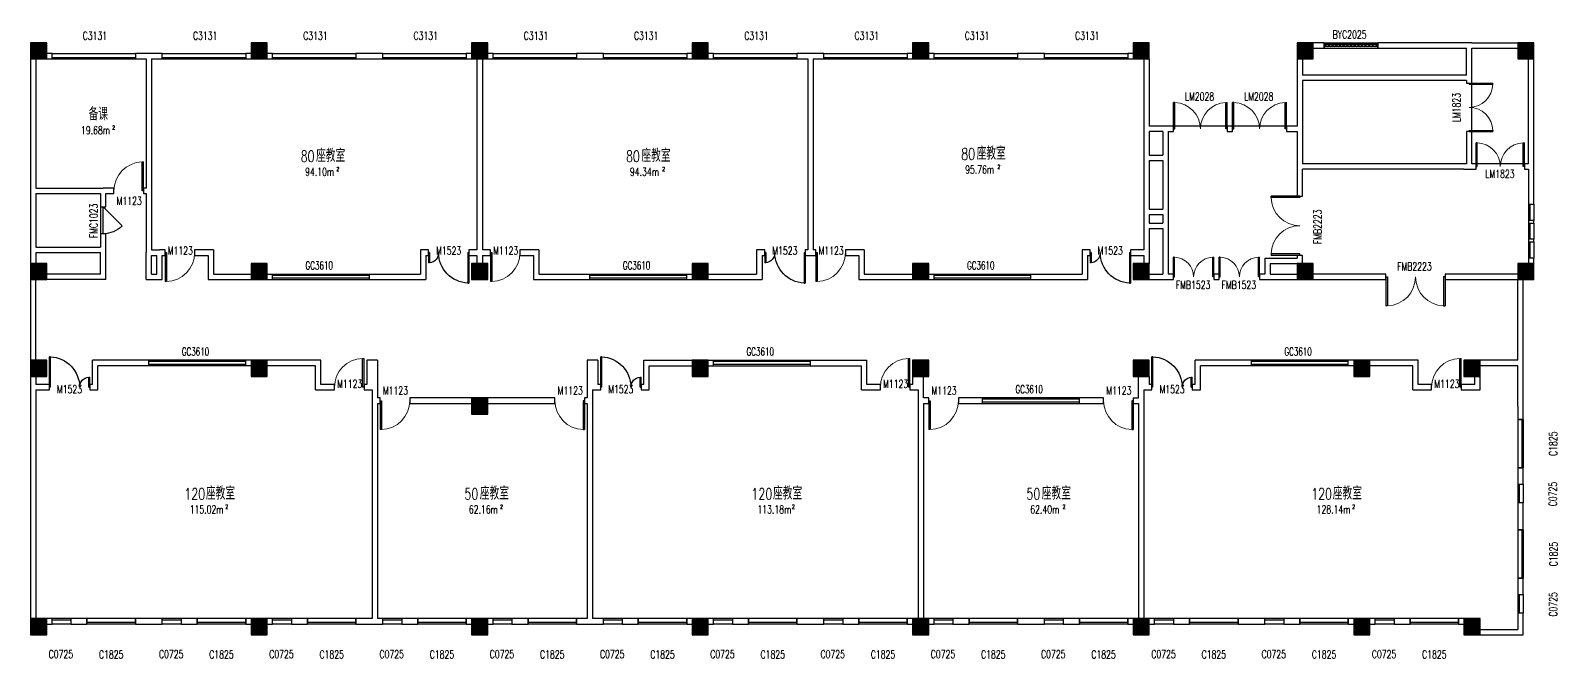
# Model space of a CAD drawing. Header units: millimetres. Extents: x 0 to 192117, y 0 to 134316.
# Drawn here: x 112916 to 169694, y 83703 to 107035 of the extents above; entities that cross this region are included whole.
import ezdxf

# ---------------------------------------------------------------- set-up
doc = ezdxf.new("R2010")
doc.units = ezdxf.units.MM
doc.linetypes.add('DASH', pattern=[0.35, 0.25, -0.1])
for name, color, linetype in [('COLUMN', 242, 'Continuous'), ('DOOR', 242, 'Continuous'), ('DOOR_FIRE_TEXT', 7, 'Continuous'), ('PUB_HATCH', 8, 'Continuous'), ('SPACE', 7, 'Continuous'), ('WALL', 152, 'Continuous'), ('WINDOW', 122, 'Continuous'), ('WINDOW_TEXT', 7, 'Continuous')]:
    doc.layers.add(name, color=color, linetype=linetype)
doc.styles.add('_TCH_SPACE', font='SIMPLEX', dxfattribs={"height": 5, "bigfont": 'GBCBIG'})
doc.styles.add('_TCH_WINDOW', font='SIMPLEX', dxfattribs={"height": 3.5, "bigfont": 'GBCBIG'})
doc.styles.add('仿宋单线', font='tjromans.shx', dxfattribs={"width": 0.65, "bigfont": 'tjhztxt.shx'})

# ---------------------------------------------------------------- blocks, each defined once
blk = doc.blocks.new('WD-HIGH')
at = {"layer": 'WINDOW'}
for p, q in [((1050564, 1525426), (1050564, 1525626)), ((1054164, 1525426), (1054164, 1525626))]:
    blk.add_line(p, q, dxfattribs=at)
at = {"layer": 'WINDOW', "linetype": 'DASH', "extrusion": (0, 0, -1)}
for p, q in [((1054164, 1525576), (1050564, 1525576)), ((1054164, 1525476), (1050564, 1525476))]:
    blk.add_line(p, q, dxfattribs=at)
at = {"layer": 'WINDOW_TEXT', "style": '仿宋单线', "width": 0.65}
blk.add_text('GC3610', height=300, dxfattribs=at).set_placement((1051788, 1525799))
blk = doc.blocks.new('$WINLIB2D$00000004')
at = {"color": 0}
for points in [[(-0.5, 0.5), (-0.5, -0.5)], [(-0.5, 0.5), (0.5, 0.5)], [(0.5, -0.5), (0.5, 0.5)], [(-0.5, 0.241), (0.5, 0.241)], [(-0.5, -0.5), (0.5, -0.5)]]:
    blk.add_lwpolyline(points, dxfattribs=at)
blk = doc.blocks.new('$DorLib2D$00000002')
for p, q in [((-0.5, 0), (-0.5, 0.4875)), ((-0.475, 0.4875), (-0.5, 0.4875)), ((-0.475, 0), (-0.475, 0.4875)), ((0.475, 0), (0.475, 0.4875)), ((0.475, 0.4875), (0.5, 0.4875)), ((0.5, 0), (0.5, 0.4875)), ((-0.5, 0), (-0.475, 0)), ((0.5, 0), (0.475, 0))]:
    blk.add_line(p, q)
at = {"lineweight": 13}
for centre, start, end in [((-0.4875, 0), 0, 88.53072), ((0.4875, 0), 91.46928, 180)]:
    blk.add_arc(centre, 0.4875, start, end, dxfattribs=at)
blk = doc.blocks.new('_FZH')
blk.add_lwpolyline([(-0.5, -0.5), (0.5, -0.5), (0.5, 0.5), (-0.5, 0.5)], close=True)
at = {"layer": 'PUB_HATCH'}
blk.add_solid([(-0.5, -0.5), (0.5, -0.5), (-0.5, 0.5), (0.5, 0.5)], dxfattribs=at)
blk = doc.blocks.new('$DorLib2D$00000001')
for p, q in [((0.45, 0.975), (0.5, 0.975)), ((0.45, 0), (0.45, 0.975)), ((0.5, 0), (0.5, 0.975)), ((0.5, 0), (0.45, 0))]:
    blk.add_line(p, q)
at = {"lineweight": 13}
blk.add_arc((0.475, 0), 0.975, 91.4693, 180, dxfattribs=at)
blk = doc.blocks.new('$DorLib2D$00000225')
at = {"color": 0}
for p, q in [((0.475, -0.001), (0.475, 0.752)), ((0.475, 0.752), (0.5, 0.752)), ((0.5, -0.001), (0.5, 0.752)), ((-0.5, 0), (-0.5, 0.252)), ((-0.475, 0.252), (-0.5, 0.252)), ((-0.475, 0), (-0.475, 0.252)), ((-0.475, 0), (-0.5, 0)), ((0.475, -0.001), (0.5, -0.001))]:
    blk.add_line(p, q, dxfattribs=at)
for centre, radius, start, end in [((0.505, -0.002), 0.755, 92.2493, 179.7238), ((-0.501, 0.003), 0.251, 359.7899, 84.0974)]:
    blk.add_arc(centre, radius, start, end, dxfattribs=at)
blk = doc.blocks.new('$WINLIB2D$00000039')
at = {"color": 0}
for points in [[(-0.5, 0.5), (-0.5, -0.5)], [(0.5, 0.5), (-0.5, 0.5)], [(0.5, -0.5), (0.5, 0.5)], [(-0.5, 0.167), (0.5, 0.167)], [(-0.452, -0.167), (-0.5, 0.084)], [(-0.384, -0.167), (-0.448, 0.167)], [(-0.316, -0.167), (-0.38, 0.167)], [(-0.248, -0.167), (-0.312, 0.167)], [(-0.18, -0.167), (-0.244, 0.167)], [(-0.112, -0.167), (-0.176, 0.167)], [(-0.044, -0.167), (-0.108, 0.167)], [(0.024, -0.167), (-0.04, 0.167)], [(0.092, -0.167), (0.028, 0.167)], [(0.16, -0.167), (0.096, 0.167)], [(0.228, -0.167), (0.164, 0.167)], [(0.296, -0.167), (0.232, 0.167)], [(0.364, -0.167), (0.3, 0.167)], [(0.432, -0.167), (0.368, 0.167)], [(0.5, -0.167), (0.436, 0.167)], [(-0.5, -0.167), (0.5, -0.167)], [(0.5, -0.5), (-0.5, -0.5)]]:
    blk.add_lwpolyline(points, dxfattribs=at)
blk = doc.blocks.new('$DorLib2D$00000114')
at = {"color": 0}
blk.add_line((0.5, 0), (-0.207, 0.707), dxfattribs=at)
blk.add_arc((0.5, 0), 1, 135, 180, dxfattribs=at)

msp = doc.modelspace()

# ---------------------------------------------------------------- linework, layer by layer
at = {"layer": 'DOOR'}
msp.add_line((115616, 99482), (115616, 100482), dxfattribs=at)
at = {"layer": 'WALL'}
for p, q in [((113716, 106182), (113516, 106182)), ((113716, 105982), (113716, 106182)), ((117316, 106182), (116816, 106182)), ((116816, 106182), (116816, 105982)), ((117816, 106182), (117316, 106182)), ((117816, 105982), (117816, 106182)), ((121116, 106182), (120916, 106182)), ((120916, 106182), (120916, 105982)), ((121916, 106182), (121716, 106182)), ((121916, 105982), (121916, 106182)), ((126016, 106182), (125016, 106182)), ((125016, 106182), (125016, 105982)), ((126016, 105982), (126016, 106182)), ((129316, 106182), (129116, 106182)), ((129116, 106182), (129116, 105982)), ((130116, 106182), (129916, 106182)), ((130116, 105982), (130116, 106182)), ((134216, 106182), (133216, 106182)), ((133216, 106182), (133216, 105982)), ((134216, 105982), (134216, 106182)), ((137516, 106182), (137316, 106182)), ((137316, 106182), (137316, 105982)), ((138316, 106182), (138116, 106182)), ((138316, 105982), (138316, 106182)), ((141916, 106182), (141416, 106182)), ((141416, 106182), (141416, 105982)), ((142416, 106182), (141916, 106182)), ((142416, 105982), (142416, 106182)), ((145716, 106182), (145516, 106182)), ((145516, 106182), (145516, 105982)), ((146516, 106182), (146316, 106182)), ((146516, 105982), (146516, 106182)), ((150616, 106182), (149616, 106182)), ((149616, 106182), (149616, 105982)), ((150616, 105982), (150616, 106182)), ((153916, 106182), (153716, 106182)), ((153716, 106182), (153716, 105982)), ((161016, 106582), (160616, 106582)), ((160616, 106382), (161016, 106382)), ((161016, 106382), (161016, 106582)), ((166516, 106582), (163016, 106582)), ((163016, 106582), (163016, 106382)), ((163016, 106382), (166316, 106382)), ((166316, 105382), (166316, 106382)), ((166516, 106582), (168216, 106582)), ((166516, 105302), (166516, 106382)), ((166516, 106382), (168216, 106382)), ((112916, 105982), (112916, 101082)), ((113116, 105982), (113116, 101182)), ((113516, 105982), (113716, 105982)), ((116816, 105982), (117216, 105982)), ((117216, 105982), (117216, 101182)), ((117416, 105982), (117816, 105982)), ((117416, 105982), (117416, 101082)), ((120916, 105982), (121116, 105982)), ((121716, 105982), (121916, 105982)), ((125016, 105982), (126016, 105982)), ((129116, 105982), (129316, 105982)), ((129516, 105982), (129516, 98882)), ((129716, 105982), (129716, 98882)), ((129916, 105982), (130116, 105982)), ((133216, 105982), (134216, 105982)), ((137316, 105982), (137516, 105982)), ((138116, 105982), (138316, 105982)), ((141416, 105982), (141816, 105982)), ((141816, 105982), (141816, 98882)), ((142016, 105982), (142016, 98882)), ((142016, 105982), (142416, 105982)), ((145516, 105982), (145716, 105982)), ((146316, 105982), (146516, 105982)), ((149616, 105982), (150616, 105982)), ((153716, 105982), (153916, 105982)), ((154316, 105982), (154316, 103382)), ((154516, 105982), (154516, 103482)), ((160016, 105982), (160016, 105302)), ((160216, 105982), (160216, 105382)), ((168616, 102082), (168616, 105982)), ((168816, 101982), (168816, 105982)), ((160016, 105302), (160016, 103482)), ((166316, 105382), (160216, 105382)), ((166316, 105182), (160216, 105182)), ((160216, 105182), (160216, 103382)), ((166316, 105182), (166316, 105082)), ((166316, 105082), (166516, 105082)), ((166516, 105082), (166516, 105302)), ((154316, 103382), (154316, 102302)), ((154916, 103482), (154516, 103482)), ((155416, 103482), (154916, 103482)), ((155416, 103282), (155416, 103482)), ((157616, 103482), (157416, 103482)), ((157416, 103482), (157416, 103282)), ((157616, 103282), (157616, 103482)), ((160016, 103482), (159616, 103482)), ((159616, 103482), (159616, 103282)), ((160216, 103382), (160216, 102082)), ((154516, 103282), (154516, 102402)), ((155016, 103282), (154516, 103282)), ((155016, 103282), (155016, 102402)), ((155216, 103282), (155416, 103282)), ((155216, 103282), (155216, 102302)), ((157416, 103282), (157616, 103282)), ((159616, 103282), (160016, 103282)), ((160016, 103282), (160016, 101982)), ((166516, 103282), (166316, 103282)), ((166316, 103282), (166316, 102082)), ((166516, 102082), (166516, 103282)), ((154316, 102302), (154316, 100302)), ((154516, 102402), (155016, 102402)), ((154516, 102202), (155016, 102202)), ((154516, 102202), (154516, 100402)), ((155016, 102202), (155016, 100402)), ((155216, 102302), (155216, 100902)), ((160016, 101982), (160016, 100882)), ((166316, 102082), (160216, 102082)), ((160216, 100882), (160216, 101882)), ((166216, 101882), (160216, 101882)), ((166216, 101882), (166666, 101882)), ((166666, 102082), (166516, 102082)), ((166666, 101882), (166666, 102082)), ((168616, 102082), (168466, 102082)), ((168466, 102082), (168466, 101882)), ((168466, 101882), (168616, 101882)), ((168616, 101882), (168616, 100582)), ((168816, 100582), (168816, 101982)), ((112916, 101082), (112916, 98882)), ((113116, 101182), (115616, 101182)), ((116016, 101182), (115616, 101182)), ((116016, 100982), (116016, 101182)), ((117216, 101182), (117116, 101182)), ((117116, 101182), (117116, 100982)), ((117416, 101082), (117416, 98882)), ((113116, 100982), (115516, 100982)), ((113116, 100982), (113116, 98982)), ((115516, 100982), (115516, 100482)), ((115716, 100982), (116016, 100982)), ((115716, 100482), (115716, 100982)), ((117116, 100982), (117216, 100982)), ((117216, 100982), (117216, 98782)), ((155216, 100902), (155216, 100302)), ((160016, 100882), (160216, 100882)), ((168616, 100582), (168816, 100582)), ((115516, 100482), (115716, 100482)), ((154316, 100302), (154316, 99782)), ((154516, 100402), (155016, 100402)), ((154516, 100202), (154876, 100202)), ((154516, 100202), (154516, 99882)), ((154876, 100202), (155016, 100202)), ((155016, 100202), (155016, 99882)), ((155216, 100302), (155216, 99782)), ((168816, 99982), (168616, 99982)), ((168616, 99982), (168616, 99882)), ((168816, 99882), (168816, 99982)), ((115716, 99482), (115516, 99482)), ((115516, 99482), (115516, 98982)), ((115716, 98882), (115716, 99482)), ((154316, 99782), (154316, 98882)), ((154516, 99882), (155016, 99882)), ((154516, 99682), (155016, 99682)), ((154516, 99682), (154516, 98782)), ((155016, 99682), (155016, 97982)), ((155216, 99782), (155216, 97982)), ((168616, 99882), (168816, 99882)), ((112916, 98882), (112916, 98382)), ((113116, 98982), (115516, 98982)), ((115716, 97782), (115716, 98882)), ((117416, 98882), (117716, 98882)), ((117916, 98882), (117716, 98882)), ((117916, 98682), (117916, 98882)), ((119716, 98882), (119016, 98882)), ((119016, 98882), (119016, 98682)), ((119716, 98882), (119716, 97982)), ((127716, 98882), (127416, 98882)), ((127416, 98882), (127416, 97982)), ((127716, 98682), (127716, 98882)), ((129516, 98882), (129216, 98882)), ((129216, 98882), (129216, 98682)), ((130016, 98882), (129716, 98882)), ((130016, 98682), (130016, 98882)), ((131816, 98882), (131116, 98882)), ((131116, 98882), (131116, 98682)), ((131816, 98882), (131816, 97982)), ((140216, 98882), (139916, 98882)), ((139916, 98882), (139916, 97982)), ((140216, 98682), (140216, 98882)), ((141816, 98882), (141716, 98882)), ((141716, 98882), (141716, 98682)), ((142116, 98882), (142016, 98882)), ((142116, 98682), (142116, 98882)), ((143916, 98882), (143216, 98882)), ((143216, 98882), (143216, 98682)), ((143916, 98882), (143916, 97982)), ((152316, 98882), (152016, 98882)), ((152016, 98882), (152016, 97982)), ((152316, 98682), (152316, 98882)), ((154316, 98882), (153816, 98882)), ((153816, 98882), (153816, 98682)), ((168816, 99282), (168616, 99282)), ((168616, 99282), (168616, 99182)), ((168616, 99182), (168816, 99182)), ((168816, 99182), (168816, 99282)), ((113116, 98782), (115516, 98782)), ((113116, 98782), (113116, 98382)), ((115516, 97982), (115516, 98782)), ((117216, 97782), (117216, 98782)), ((117416, 98682), (117616, 98682)), ((117416, 97982), (117416, 98682)), ((117616, 97982), (117616, 98682)), ((117816, 97782), (117816, 98682)), ((117816, 98682), (117916, 98682)), ((119016, 98682), (119516, 98682)), ((119516, 98682), (119516, 97782)), ((127616, 98682), (127716, 98682)), ((127616, 98682), (127616, 97782)), ((129216, 98682), (129516, 98682)), ((129516, 98682), (129516, 98382)), ((129716, 98682), (130016, 98682)), ((129716, 98682), (129716, 98382)), ((131116, 98682), (131616, 98682)), ((131616, 98682), (131616, 97782)), ((140116, 98682), (140216, 98682)), ((140116, 98682), (140116, 97782)), ((141716, 98682), (141916, 98682)), ((141916, 98682), (142116, 98682)), ((143216, 98682), (143716, 98682)), ((143716, 98682), (143716, 97782)), ((152216, 98682), (152316, 98682)), ((152216, 98682), (152216, 97782)), ((153816, 98682), (154316, 98682)), ((154316, 98682), (154316, 98382)), ((154516, 98782), (154516, 98382)), ((158816, 98582), (160016, 98582)), ((158816, 98582), (158816, 97982)), ((159016, 98382), (160016, 98382)), ((159016, 98382), (159016, 97982)), ((160216, 98682), (160016, 98682)), ((160016, 98682), (160016, 98582)), ((160216, 98382), (160216, 98682)), ((168816, 98582), (168616, 98582)), ((168616, 98582), (168616, 98382)), ((168816, 98382), (168816, 98582)), ((112916, 97782), (112916, 94782)), ((113116, 94782), (113116, 97782)), ((115516, 97982), (113516, 97982)), ((115716, 97782), (113516, 97782)), ((117216, 97782), (117816, 97782)), ((117416, 97982), (117616, 97982)), ((119516, 97782), (121116, 97782)), ((119716, 97982), (121116, 97982)), ((121716, 97982), (127416, 97982)), ((121716, 97782), (127616, 97782)), ((131616, 97782), (137516, 97782)), ((131816, 97982), (137516, 97982)), ((138116, 97982), (139916, 97982)), ((138116, 97782), (140116, 97782)), ((143716, 97782), (145716, 97782)), ((143916, 97982), (145716, 97982)), ((146316, 97982), (152016, 97982)), ((146316, 97782), (152216, 97782)), ((154516, 97982), (155016, 97982)), ((154516, 97782), (154916, 97782)), ((154916, 97782), (155416, 97782)), ((155416, 97982), (155216, 97982)), ((155416, 97782), (155416, 97982)), ((157116, 97982), (156916, 97982)), ((156916, 97982), (156916, 97782)), ((156916, 97782), (157116, 97782)), ((157116, 97782), (157116, 97982)), ((158816, 97982), (158616, 97982)), ((158616, 97982), (158616, 97782)), ((158616, 97782), (159116, 97782)), ((159016, 97982), (160016, 97982)), ((159116, 97782), (160016, 97782)), ((163316, 97982), (160616, 97982)), ((160616, 97782), (163316, 97782)), ((163316, 97782), (163316, 97982)), ((168216, 97982), (165516, 97982)), ((165516, 97982), (165516, 97782)), ((165516, 97782), (168216, 97782)), ((168216, 94782), (168216, 97782)), ((168416, 94782), (168416, 97782)), ((113216, 94482), (113216, 94482)), ((113216, 94382), (113216, 94382)), ((113216, 94282), (113216, 94282)), ((115216, 93882), (115216, 94782)), ((121116, 94782), (115216, 94782)), ((115416, 93682), (115416, 94582)), ((121116, 94582), (115416, 94582)), ((123716, 94782), (121716, 94782)), ((123516, 94582), (121716, 94582)), ((123516, 93682), (123516, 94582)), ((123716, 93882), (123716, 94782)), ((125416, 94782), (125416, 93882)), ((125816, 94782), (125416, 94782)), ((125816, 94782), (125816, 93782)), ((133616, 94782), (133616, 93782)), ((134016, 94782), (133616, 94782)), ((134016, 94782), (134016, 93882)), ((135716, 93882), (135716, 94782)), ((135716, 94782), (137516, 94782)), ((135916, 93682), (135916, 94582)), ((135916, 94582), (137516, 94582)), ((138116, 94782), (144016, 94782)), ((138116, 94582), (143816, 94582)), ((143816, 93682), (143816, 94582)), ((144016, 93882), (144016, 94782)), ((156216, 93882), (156216, 94782)), ((162116, 94782), (156216, 94782)), ((156416, 93682), (156416, 94582)), ((162116, 94582), (156416, 94582)), ((164516, 94782), (162716, 94782)), ((164316, 94582), (162716, 94582)), ((164316, 93682), (164316, 94582)), ((164516, 93882), (164516, 94782)), ((168216, 94782), (166816, 94782)), ((168216, 94582), (166816, 94582)), ((168216, 93082), (168216, 94582)), ((168416, 93082), (168416, 94782)), ((112916, 94182), (112916, 93782)), ((112916, 93782), (112916, 85182)), ((113116, 94182), (113116, 93882)), ((113616, 93882), (113116, 93882)), ((113616, 93682), (113616, 93882)), ((115216, 93882), (115116, 93882)), ((115116, 93882), (115116, 93682)), ((124216, 93882), (123716, 93882)), ((124216, 93682), (124216, 93882)), ((125416, 93882), (125316, 93882)), ((125316, 93882), (125316, 93682)), ((125816, 93782), (125816, 93382)), ((133616, 93782), (133616, 93382)), ((134116, 93882), (134016, 93882)), ((134116, 93682), (134116, 93882)), ((135716, 93882), (135616, 93882)), ((135616, 93882), (135616, 93682)), ((144516, 93882), (144016, 93882)), ((144516, 93682), (144516, 93882)), ((145716, 93882), (145616, 93882)), ((145616, 93882), (145616, 93682)), ((145716, 94182), (145716, 93882)), ((146116, 93382), (146116, 94182)), ((154116, 93382), (154116, 94182)), ((154516, 94182), (154516, 93882)), ((154616, 93882), (154516, 93882)), ((154616, 93682), (154616, 93882)), ((156216, 93882), (156116, 93882)), ((156116, 93882), (156116, 93682)), ((165016, 93882), (164516, 93882)), ((165016, 93682), (165016, 93882)), ((166616, 93882), (166116, 93882)), ((166116, 93882), (166116, 93682)), ((166616, 93882), (166616, 94182)), ((166816, 93682), (166816, 94182)), ((113116, 93682), (113616, 93682)), ((113116, 93682), (113116, 85182)), ((115116, 93682), (115416, 93682)), ((123516, 93682), (124216, 93682)), ((125316, 93682), (125616, 93682)), ((125616, 93682), (125616, 93082)), ((125916, 93382), (125816, 93382)), ((125816, 93182), (125916, 93182)), ((125816, 93182), (125816, 85182)), ((125916, 93182), (125916, 93382)), ((129316, 93382), (127016, 93382)), ((127016, 93382), (127016, 93182)), ((127016, 93182), (129316, 93182)), ((132416, 93382), (129916, 93382)), ((129916, 93182), (132416, 93182)), ((132416, 93182), (132416, 93382)), ((133616, 93382), (133516, 93382)), ((133516, 93382), (133516, 93182)), ((133516, 93182), (133616, 93182)), ((133616, 93182), (133616, 85182)), ((133816, 93682), (134116, 93682)), ((133816, 93682), (133816, 93082)), ((135616, 93682), (135916, 93682)), ((143816, 93682), (144516, 93682)), ((145616, 93682), (145916, 93682)), ((145916, 93682), (145916, 93082)), ((146316, 93382), (146116, 93382)), ((146116, 93182), (146316, 93182)), ((146116, 93182), (146116, 85182)), ((146316, 93182), (146316, 93382)), ((152816, 93382), (147416, 93382)), ((147416, 93382), (147416, 93182)), ((147416, 93182), (152816, 93182)), ((152816, 93182), (152816, 93382)), ((153916, 93382), (153916, 93182)), ((153916, 93382), (154116, 93382)), ((153916, 93182), (154116, 93182)), ((154116, 93182), (154116, 85182)), ((154316, 93682), (154616, 93682)), ((154316, 93682), (154316, 93082)), ((156116, 93682), (156416, 93682)), ((164316, 93682), (165016, 93682)), ((166116, 93682), (166816, 93682)), ((125616, 93082), (125616, 85182)), ((133816, 93082), (133816, 85182)), ((145916, 93082), (145916, 85182)), ((154316, 93082), (154316, 85182)), ((168216, 93082), (168216, 92582)), ((168216, 92582), (168416, 92582)), ((168416, 92582), (168416, 93082)), ((168416, 90782), (168216, 90782)), ((168216, 90782), (168216, 90182)), ((168416, 90182), (168416, 90782)), ((168216, 90182), (168416, 90182)), ((168416, 89482), (168216, 89482)), ((168216, 89482), (168216, 88482)), ((168416, 88482), (168416, 89482)), ((168216, 88482), (168416, 88482)), ((168416, 86682), (168216, 86682)), ((168216, 86682), (168216, 86082)), ((168416, 86082), (168416, 86682)), ((168216, 86082), (168416, 86082)), ((113715, 85182), (113516, 85182)), ((113715, 84982), (113715, 85182)), ((115015, 85182), (114415, 85182)), ((114415, 85182), (114415, 84982)), ((115015, 84982), (115015, 85182)), ((117816, 85182), (116815, 85182)), ((116815, 85182), (116815, 84982)), ((117816, 84982), (117816, 85182)), ((119116, 85182), (118516, 85182)), ((118516, 85182), (118516, 84982)), ((119116, 84982), (119116, 85182)), ((121116, 85182), (120916, 85182)), ((120916, 85182), (120916, 84982)), ((121916, 85182), (121716, 85182)), ((121916, 84982), (121916, 85182)), ((123216, 85182), (122616, 85182)), ((122616, 85182), (122616, 84982)), ((123216, 84982), (123216, 85182)), ((125616, 85182), (125016, 85182)), ((125016, 85182), (125016, 84982)), ((126016, 85182), (125816, 85182)), ((126016, 84982), (126016, 85182)), ((127316, 85182), (126716, 85182)), ((126716, 85182), (126716, 84982)), ((127316, 84982), (127316, 85182)), ((129316, 85182), (129116, 85182)), ((129116, 85182), (129116, 84982)), ((130116, 85182), (129916, 85182)), ((130116, 84982), (130116, 85182)), ((131416, 85182), (130816, 85182)), ((130816, 85182), (130816, 84982)), ((131416, 84982), (131416, 85182)), ((133616, 85182), (133216, 85182)), ((133216, 85182), (133216, 84982)), ((134216, 85182), (133816, 85182)), ((134216, 84982), (134216, 85182)), ((135516, 85182), (134916, 85182)), ((134916, 85182), (134916, 84982)), ((135516, 84982), (135516, 85182)), ((137516, 85182), (137316, 85182)), ((137316, 85182), (137316, 84982)), ((138316, 85182), (138116, 85182)), ((138316, 84982), (138316, 85182)), ((139616, 85182), (139016, 85182)), ((139016, 85182), (139016, 84982)), ((139616, 84982), (139616, 85182)), ((142416, 85182), (141416, 85182)), ((141416, 85182), (141416, 84982)), ((142416, 84982), (142416, 85182)), ((143716, 85182), (143116, 85182)), ((143116, 85182), (143116, 84982)), ((143716, 84982), (143716, 85182)), ((145716, 85182), (145516, 85182)), ((145516, 85182), (145516, 84982)), ((146516, 85182), (146316, 85182)), ((146516, 84982), (146516, 85182)), ((147816, 85182), (147216, 85182)), ((147216, 85182), (147216, 84982)), ((147816, 84982), (147816, 85182)), ((150616, 85182), (149616, 85182)), ((149616, 85182), (149616, 84982)), ((150616, 84982), (150616, 85182)), ((151916, 85182), (151316, 85182)), ((151316, 85182), (151316, 84982)), ((151916, 84982), (151916, 85182)), ((153916, 85182), (153716, 85182)), ((153716, 85182), (153716, 84982)), ((154716, 85182), (154516, 85182)), ((154716, 84982), (154716, 85182)), ((156016, 85182), (155416, 85182)), ((155416, 85182), (155416, 84982)), ((156016, 84982), (156016, 85182)), ((158816, 85182), (157816, 85182)), ((157816, 85182), (157816, 84982)), ((158816, 84982), (158816, 85182)), ((160116, 85182), (159516, 85182)), ((159516, 85182), (159516, 84982)), ((160116, 84982), (160116, 85182)), ((162116, 85182), (161916, 85182)), ((161916, 85182), (161916, 84982)), ((162916, 85182), (162716, 85182)), ((162916, 84982), (162916, 85182)), ((164216, 85182), (163616, 85182)), ((163616, 85182), (163616, 84982)), ((164216, 84982), (164216, 85182)), ((166216, 85182), (166016, 85182)), ((166016, 85182), (166016, 84982)), ((168416, 85382), (168216, 85382)), ((168216, 85382), (168216, 84782)), ((168416, 84582), (168416, 85382)), ((113516, 84982), (113715, 84982)), ((114415, 84982), (115015, 84982)), ((116815, 84982), (117816, 84982)), ((118516, 84982), (119116, 84982)), ((120916, 84982), (121116, 84982)), ((121716, 84982), (121916, 84982)), ((122616, 84982), (123216, 84982)), ((125016, 84982), (125516, 84982)), ((125516, 84982), (126016, 84982)), ((126716, 84982), (127316, 84982)), ((129116, 84982), (129316, 84982)), ((129916, 84982), (130116, 84982)), ((130816, 84982), (131416, 84982)), ((133216, 84982), (133716, 84982)), ((133716, 84982), (134216, 84982)), ((134916, 84982), (135516, 84982)), ((137316, 84982), (137516, 84982)), ((138116, 84982), (138316, 84982)), ((139016, 84982), (139616, 84982)), ((141416, 84982), (142416, 84982)), ((143116, 84982), (143716, 84982)), ((145516, 84982), (145716, 84982)), ((146316, 84982), (146516, 84982)), ((147216, 84982), (147816, 84982)), ((149616, 84982), (150616, 84982)), ((151316, 84982), (151916, 84982)), ((153716, 84982), (153916, 84982)), ((154516, 84982), (154716, 84982)), ((155416, 84982), (156016, 84982)), ((157816, 84982), (158816, 84982)), ((159516, 84982), (160116, 84982)), ((161916, 84982), (162116, 84982)), ((162716, 84982), (162916, 84982)), ((163616, 84982), (164216, 84982)), ((166016, 84982), (166216, 84982)), ((166816, 84782), (168216, 84782)), ((166816, 84582), (168416, 84582))]:
    msp.add_line(p, q, dxfattribs=at)
at = {"layer": 'WINDOW'}
for p, q in [((166516, 103282), (166516, 105082)), ((157416, 103482), (155416, 103482)), ((159616, 103482), (157616, 103482)), ((168466, 102082), (166666, 102082))]:
    msp.add_line(p, q, dxfattribs=at)
at = {"layer": 'WINDOW', "ltscale": 20}
msp.add_lwpolyline([(115516, 100482), (115516, 99482)], dxfattribs=at)

# ---------------------------------------------------------------- block references
at = {"layer": 'COLUMN', "xscale": 600}
for p, yscale, zscale in [((113216, 106282), 600, 600), ((121416, 106282), 600, 600), ((129616, 106282), 600, 600), ((137816, 106282), 600, 600), ((146016, 106282), 600, 600), ((154216, 106282), 600, 600), ((113216, 98082), 600, 600), ((121416, 98082), 600, 600), ((129616, 98082), 600, 600), ((137816, 98082), 600, 600), ((146016, 98082), 600, 600), ((154216, 98082), 600, 600), ((113216, 94482), 600, 600), ((121416, 94482), 600, 600), ((137816, 94482), 600, 600), ((146016, 94482), 600, 600), ((154216, 94482), 600, 600), ((162416, 94482), 600, 600), ((166516, 94482), 600, 600), ((129616, 93082), 599.999999725027, 599.999999725027), ((113216, 84882), 600, 600), ((121416, 84882), 600, 600), ((129616, 84882), 600, 600), ((137816, 84882), 600, 600), ((146016, 84882), 600, 600), ((154216, 84882), 600, 600), ((162416, 84882), 600, 600), ((166516, 84882), 600, 600)]:
    msp.add_blockref('_FZH', p, dxfattribs=dict(at, yscale=yscale, zscale=zscale))
at = {"layer": 'COLUMN', "xscale": 600, "yscale": 600, "zscale": 600, "rotation": 90}
for p in [(160316, 106282), (168516, 106282), (160316, 98082), (168516, 98082)]:
    msp.add_blockref('_FZH', p, dxfattribs=at)
at = {"layer": 'DOOR'}
ref = msp.add_blockref('$DorLib2D$00000002', (166416, 104182), dxfattribs=dict(at, xscale=-1800, yscale=-1800, zscale=-1800, rotation=89.9999999998585))
ref.add_attrib('A', 'LM1823', (166089, 103627), dxfattribs={"layer": 'WINDOW_TEXT', "ltscale": 20, "height": 297.5, "rotation": 90, "style": '_TCH_WINDOW', "width": 0.705882})
ref = msp.add_blockref('$DorLib2D$00000002', (156416, 103382), dxfattribs=dict(at, xscale=2000, yscale=-2000, zscale=2000, rotation=180))
ref.add_attrib('A', 'LM2028', (155841, 104432), dxfattribs={"layer": 'WINDOW_TEXT', "ltscale": 20, "height": 297.5, "style": '_TCH_WINDOW', "width": 0.705882})
ref = msp.add_blockref('$DorLib2D$00000002', (158616, 103382), dxfattribs=dict(at, xscale=2000, yscale=-2000, zscale=2000, rotation=180))
ref.add_attrib('A', 'LM2028', (158041, 104434), dxfattribs={"layer": 'WINDOW_TEXT', "ltscale": 20, "height": 297.5, "style": '_TCH_WINDOW', "width": 0.705882})
ref = msp.add_blockref('$DorLib2D$00000002', (167566, 101982), dxfattribs=dict(at, xscale=1800, yscale=-1800, zscale=1800, rotation=179.9999999997506))
ref.add_attrib('A', 'LM1823', (167011, 101558), dxfattribs={"layer": 'WINDOW_TEXT', "ltscale": 20, "height": 297.5, "rotation": 360, "style": '_TCH_WINDOW', "width": 0.705882})
ref = msp.add_blockref('$DorLib2D$00000001', (116566, 101082), dxfattribs=dict(at, xscale=1100, yscale=1100, zscale=1100))
ref.add_attrib('A', 'M1123', (116116, 100558), dxfattribs={"layer": 'WINDOW_TEXT', "ltscale": 20, "height": 297.5, "style": '_TCH_WINDOW', "width": 0.705882})
ref = msp.add_blockref('$DorLib2D$00000114', (115616, 99982), dxfattribs=dict(at, xscale=1000, yscale=-1000, zscale=200, rotation=90))
ref.add_attrib('A', 'FMC1023', (115411, 99317), dxfattribs={"layer": 'DOOR_FIRE_TEXT', "ltscale": 20, "height": 297.5, "rotation": 90, "style": '_TCH_WINDOW', "width": 0.705882})
ref = msp.add_blockref('$DorLib2D$00000002', (160116, 99782), dxfattribs=dict(at, xscale=-2200, yscale=-2200, zscale=200, rotation=270))
ref.add_attrib('A', 'FMB2223', (160924, 99097), dxfattribs={"layer": 'DOOR_FIRE_TEXT', "ltscale": 20, "height": 297.5, "rotation": 90, "style": '_TCH_WINDOW', "width": 0.705882})
ref = msp.add_blockref('$DorLib2D$00000001', (118466, 98782), dxfattribs=dict(at, xscale=-1100, yscale=-1100, zscale=-1100))
ref.add_attrib('A', 'M1123', (118016, 98708), dxfattribs={"layer": 'WINDOW_TEXT', "ltscale": 20, "height": 297.5, "style": '_TCH_WINDOW', "width": 0.705882})
ref = msp.add_blockref('$DorLib2D$00000225', (128466, 98782), dxfattribs=dict(at, xscale=-1500, yscale=1500, zscale=-1500, rotation=180))
ref.add_attrib('A', 'M1523', (127996, 98708), dxfattribs={"layer": 'WINDOW_TEXT', "ltscale": 20, "height": 297.5, "style": '_TCH_WINDOW', "width": 0.705882})
ref = msp.add_blockref('$DorLib2D$00000001', (130566, 98782), dxfattribs=dict(at, xscale=-1100, yscale=-1100, zscale=-1100))
ref.add_attrib('A', 'M1123', (130116, 98708), dxfattribs={"layer": 'WINDOW_TEXT', "ltscale": 20, "height": 297.5, "style": '_TCH_WINDOW', "width": 0.705882})
ref = msp.add_blockref('$DorLib2D$00000225', (140966, 98782), dxfattribs=dict(at, xscale=-1500, yscale=1500, zscale=-1500, rotation=180))
ref.add_attrib('A', 'M1523', (140496, 98708), dxfattribs={"layer": 'WINDOW_TEXT', "ltscale": 20, "height": 297.5, "style": '_TCH_WINDOW', "width": 0.705882})
ref = msp.add_blockref('$DorLib2D$00000001', (142666, 98782), dxfattribs=dict(at, xscale=-1100, yscale=-1100, zscale=-1100))
ref.add_attrib('A', 'M1123', (142216, 98708), dxfattribs={"layer": 'WINDOW_TEXT', "ltscale": 20, "height": 297.5, "style": '_TCH_WINDOW', "width": 0.705882})
ref = msp.add_blockref('$DorLib2D$00000225', (153066, 98782), dxfattribs=dict(at, xscale=-1500, yscale=1500, zscale=-1500, rotation=180))
ref.add_attrib('A', 'M1523', (152596, 98708), dxfattribs={"layer": 'WINDOW_TEXT', "ltscale": 20, "height": 297.5, "style": '_TCH_WINDOW', "width": 0.705882})
ref = msp.add_blockref('$DorLib2D$00000002', (156166, 97882), dxfattribs=dict(at, xscale=1500, yscale=1500, zscale=200))
ref.add_attrib('A', 'FMB1523', (155501, 97436), dxfattribs={"layer": 'DOOR_FIRE_TEXT', "ltscale": 20, "height": 297.5, "style": '_TCH_WINDOW', "width": 0.705882})
ref = msp.add_blockref('$DorLib2D$00000002', (157866, 97882), dxfattribs=dict(at, xscale=1500, yscale=1500, zscale=200))
ref.add_attrib('A', 'FMB1523', (157201, 97436), dxfattribs={"layer": 'DOOR_FIRE_TEXT', "ltscale": 20, "height": 297.5, "style": '_TCH_WINDOW', "width": 0.705882})
ref = msp.add_blockref('$DorLib2D$00000002', (164416, 97882), dxfattribs=dict(at, xscale=-2200, yscale=-2200, zscale=200))
ref.add_attrib('A', 'FMB2223', (163732, 98120), dxfattribs={"layer": 'DOOR_FIRE_TEXT', "ltscale": 20, "height": 297.5, "style": '_TCH_WINDOW', "width": 0.705882})
ref = msp.add_blockref('$DorLib2D$00000225', (114366, 93782), dxfattribs=dict(at, xscale=-1500, yscale=1500, zscale=-1500))
ref.add_attrib('A', 'M1523', (113896, 93558), dxfattribs={"layer": 'WINDOW_TEXT', "ltscale": 20, "height": 297.5, "style": '_TCH_WINDOW', "width": 0.705882})
ref = msp.add_blockref('$DorLib2D$00000001', (124766, 93782), dxfattribs=dict(at, xscale=-1100, yscale=-1100, zscale=-1100, rotation=180.0000000037844))
ref.add_attrib('A', 'M1123', (124316, 93758), dxfattribs={"layer": 'WINDOW_TEXT', "ltscale": 20, "height": 297.5, "rotation": 0, "style": '_TCH_WINDOW', "width": 0.705882})
ref = msp.add_blockref('$DorLib2D$00000225', (134866, 93782), dxfattribs=dict(at, xscale=-1500, yscale=1500, zscale=-1500))
ref.add_attrib('A', 'M1523', (134396, 93558), dxfattribs={"layer": 'WINDOW_TEXT', "ltscale": 20, "height": 297.5, "style": '_TCH_WINDOW', "width": 0.705882})
ref = msp.add_blockref('$DorLib2D$00000001', (145066, 93782), dxfattribs=dict(at, xscale=-1100, yscale=-1100, zscale=-1100, rotation=180))
ref.add_attrib('A', 'M1123', (144616, 93758), dxfattribs={"layer": 'WINDOW_TEXT', "ltscale": 20, "height": 297.5, "style": '_TCH_WINDOW', "width": 0.705882})
ref = msp.add_blockref('$DorLib2D$00000225', (155366, 93782), dxfattribs=dict(at, xscale=-1500, yscale=1500, zscale=-1500))
ref.add_attrib('A', 'M1523', (154896, 93558), dxfattribs={"layer": 'WINDOW_TEXT', "ltscale": 20, "height": 297.5, "style": '_TCH_WINDOW', "width": 0.705882})
ref = msp.add_blockref('$DorLib2D$00000001', (165566, 93782), dxfattribs=dict(at, xscale=-1100, yscale=-1100, zscale=-1100, rotation=180))
ref.add_attrib('A', 'M1123', (165116, 93758), dxfattribs={"layer": 'WINDOW_TEXT', "ltscale": 20, "height": 297.5, "style": '_TCH_WINDOW', "width": 0.705882})
ref = msp.add_blockref('$DorLib2D$00000001', (126466, 93282), dxfattribs=dict(at, xscale=1100, yscale=1100, zscale=1100, rotation=180))
ref.add_attrib('A', 'M1123', (126016, 93508), dxfattribs={"layer": 'WINDOW_TEXT', "ltscale": 20, "height": 297.5, "style": '_TCH_WINDOW', "width": 0.705882})
ref = msp.add_blockref('$DorLib2D$00000001', (132966, 93282), dxfattribs=dict(at, xscale=-1100, yscale=1100, zscale=-1100, rotation=180))
ref.add_attrib('A', 'M1123', (132516, 93508), dxfattribs={"layer": 'WINDOW_TEXT', "ltscale": 20, "height": 297.5, "style": '_TCH_WINDOW', "width": 0.705882})
ref = msp.add_blockref('$DorLib2D$00000001', (146866, 93282), dxfattribs=dict(at, xscale=1100, yscale=1100, zscale=1100, rotation=180))
ref.add_attrib('A', 'M1123', (146416, 93508), dxfattribs={"layer": 'WINDOW_TEXT', "ltscale": 20, "height": 297.5, "style": '_TCH_WINDOW', "width": 0.705882})
ref = msp.add_blockref('$DorLib2D$00000001', (153366, 93282), dxfattribs=dict(at, xscale=-1100, yscale=1100, zscale=-1100, rotation=180))
ref.add_attrib('A', 'M1123', (152916, 93508), dxfattribs={"layer": 'WINDOW_TEXT', "ltscale": 20, "height": 297.5, "style": '_TCH_WINDOW', "width": 0.705882})
at = {"layer": 'WINDOW'}
ref = msp.add_blockref('$WINLIB2D$00000004', (115266, 106082), dxfattribs=dict(at, xscale=-3100, yscale=200, zscale=-3100, rotation=180))
ref.add_attrib('A', 'C3131', (114856, 106693), dxfattribs={"layer": 'WINDOW_TEXT', "ltscale": 20, "height": 297.5, "style": '_TCH_WINDOW', "width": 0.705882})
ref = msp.add_blockref('$WINLIB2D$00000004', (119366, 106082), dxfattribs=dict(at, xscale=-3100, yscale=200, zscale=-3100, rotation=180))
ref.add_attrib('A', 'C3131', (118956, 106693), dxfattribs={"layer": 'WINDOW_TEXT', "ltscale": 20, "height": 297.5, "style": '_TCH_WINDOW', "width": 0.705882})
ref = msp.add_blockref('$WINLIB2D$00000004', (123466, 106082), dxfattribs=dict(at, xscale=-3100, yscale=200, zscale=-3100, rotation=180.000000000013))
ref.add_attrib('A', 'C3131', (123056, 106693), dxfattribs={"layer": 'WINDOW_TEXT', "ltscale": 20, "height": 297.5, "style": '_TCH_WINDOW', "width": 0.705882})
ref = msp.add_blockref('$WINLIB2D$00000004', (127566, 106082), dxfattribs=dict(at, xscale=-3100, yscale=200, zscale=-3100, rotation=180.000000000013))
ref.add_attrib('A', 'C3131', (127156, 106693), dxfattribs={"layer": 'WINDOW_TEXT', "ltscale": 20, "height": 297.5, "style": '_TCH_WINDOW', "width": 0.705882})
ref = msp.add_blockref('$WINLIB2D$00000004', (131666, 106082), dxfattribs=dict(at, xscale=-3100, yscale=200, zscale=-3100, rotation=180.0000000000114))
ref.add_attrib('A', 'C3131', (131256, 106693), dxfattribs={"layer": 'WINDOW_TEXT', "ltscale": 20, "height": 297.5, "style": '_TCH_WINDOW', "width": 0.705882})
ref = msp.add_blockref('$WINLIB2D$00000004', (135766, 106082), dxfattribs=dict(at, xscale=-3100, yscale=200, zscale=-3100, rotation=180.0000000000114))
ref.add_attrib('A', 'C3131', (135356, 106693), dxfattribs={"layer": 'WINDOW_TEXT', "ltscale": 20, "height": 297.5, "style": '_TCH_WINDOW', "width": 0.705882})
ref = msp.add_blockref('$WINLIB2D$00000004', (139866, 106082), dxfattribs=dict(at, xscale=-3100, yscale=200, zscale=-3100, rotation=180))
ref.add_attrib('A', 'C3131', (139456, 106693), dxfattribs={"layer": 'WINDOW_TEXT', "ltscale": 20, "height": 297.5, "style": '_TCH_WINDOW', "width": 0.705882})
ref = msp.add_blockref('$WINLIB2D$00000004', (143966, 106082), dxfattribs=dict(at, xscale=-3100, yscale=200, zscale=-3100, rotation=180))
ref.add_attrib('A', 'C3131', (143556, 106693), dxfattribs={"layer": 'WINDOW_TEXT', "ltscale": 20, "height": 297.5, "style": '_TCH_WINDOW', "width": 0.705882})
ref = msp.add_blockref('$WINLIB2D$00000004', (148066, 106082), dxfattribs=dict(at, xscale=-3100, yscale=200, zscale=-3100, rotation=180.000000000013))
ref.add_attrib('A', 'C3131', (147656, 106693), dxfattribs={"layer": 'WINDOW_TEXT', "ltscale": 20, "height": 297.5, "style": '_TCH_WINDOW', "width": 0.705882})
ref = msp.add_blockref('$WINLIB2D$00000004', (152166, 106082), dxfattribs=dict(at, xscale=-3100, yscale=200, zscale=-3100, rotation=180.000000000013))
ref.add_attrib('A', 'C3131', (151756, 106693), dxfattribs={"layer": 'WINDOW_TEXT', "ltscale": 20, "height": 297.5, "style": '_TCH_WINDOW', "width": 0.705882})
ref = msp.add_blockref('$WINLIB2D$00000039', (162016, 106482), dxfattribs=dict(at, xscale=2000, yscale=200, zscale=2000, rotation=180))
ref.add_attrib('A', 'BYC2025', (161336, 106738), dxfattribs={"layer": 'WINDOW_TEXT', "ltscale": 20, "height": 297.5, "style": '_TCH_WINDOW', "width": 0.705882})
at = {"layer": 'WINDOW', "xscale": -600, "yscale": 200, "zscale": -600, "rotation": 90}
for p in [(168716, 100282), (168716, 99582), (168716, 98882)]:
    msp.add_blockref('$WINLIB2D$00000004', p, dxfattribs=at)
at = {"layer": 'WINDOW'}
for p in [(-928648, -1427644), (-916848, -1427644), (-904048, -1427644), (-933248, -1430844), (-912248, -1430844), (-892248, -1430844), (-902248, -1432244)]:
    msp.add_blockref('WD-HIGH', p, dxfattribs=at)
ref = msp.add_blockref('$WINLIB2D$00000004', (168316, 91682), dxfattribs=dict(at, xscale=-1800, yscale=-200, zscale=-1800, rotation=90))
ref.add_attrib('A', 'C1825', (169682, 91227), dxfattribs={"layer": 'WINDOW_TEXT', "ltscale": 20, "height": 297.5, "rotation": 90, "style": '_TCH_WINDOW', "width": 0.705882})
ref = msp.add_blockref('$WINLIB2D$00000004', (168316, 89832), dxfattribs=dict(at, xscale=-700, yscale=200, zscale=-700, rotation=90))
ref.add_attrib('A', 'C0725', (169672, 89357), dxfattribs={"layer": 'WINDOW_TEXT', "ltscale": 20, "height": 297.5, "rotation": 90, "style": '_TCH_WINDOW', "width": 0.705882})
ref = msp.add_blockref('$WINLIB2D$00000004', (168316, 87582), dxfattribs=dict(at, xscale=-1800, yscale=-200, zscale=-1800, rotation=90))
ref.add_attrib('A', 'C1825', (169694, 87127), dxfattribs={"layer": 'WINDOW_TEXT', "ltscale": 20, "height": 297.5, "rotation": 90, "style": '_TCH_WINDOW', "width": 0.705882})
ref = msp.add_blockref('$WINLIB2D$00000004', (168316, 85732), dxfattribs=dict(at, xscale=-700, yscale=200, zscale=-700, rotation=90))
ref.add_attrib('A', 'C0725', (169683, 85257), dxfattribs={"layer": 'WINDOW_TEXT', "ltscale": 20, "height": 297.5, "rotation": 90, "style": '_TCH_WINDOW', "width": 0.705882})
ref = msp.add_blockref('$WINLIB2D$00000004', (114065, 85082), dxfattribs=dict(at, xscale=-700, yscale=200, zscale=-700))
ref.add_attrib('A', 'C0725', (113590, 83714), dxfattribs={"layer": 'WINDOW_TEXT', "ltscale": 20, "height": 297.5, "style": '_TCH_WINDOW', "width": 0.705882})
ref = msp.add_blockref('$WINLIB2D$00000004', (115915, 85082), dxfattribs=dict(at, xscale=-1800, yscale=-200, zscale=-1800))
ref.add_attrib('A', 'C1825', (115460, 83703), dxfattribs={"layer": 'WINDOW_TEXT', "ltscale": 20, "height": 297.5, "style": '_TCH_WINDOW', "width": 0.705882})
ref = msp.add_blockref('$WINLIB2D$00000004', (118166, 85082), dxfattribs=dict(at, xscale=-700, yscale=200, zscale=-700))
ref.add_attrib('A', 'C0725', (117691, 83714), dxfattribs={"layer": 'WINDOW_TEXT', "ltscale": 20, "height": 297.5, "style": '_TCH_WINDOW', "width": 0.705882})
ref = msp.add_blockref('$WINLIB2D$00000004', (120016, 85082), dxfattribs=dict(at, xscale=-1800, yscale=-200, zscale=-1800))
ref.add_attrib('A', 'C1825', (119561, 83703), dxfattribs={"layer": 'WINDOW_TEXT', "ltscale": 20, "height": 297.5, "style": '_TCH_WINDOW', "width": 0.705882})
ref = msp.add_blockref('$WINLIB2D$00000004', (122266, 85082), dxfattribs=dict(at, xscale=-700, yscale=200, zscale=-700))
ref.add_attrib('A', 'C0725', (121791, 83714), dxfattribs={"layer": 'WINDOW_TEXT', "ltscale": 20, "height": 297.5, "style": '_TCH_WINDOW', "width": 0.705882})
ref = msp.add_blockref('$WINLIB2D$00000004', (124116, 85082), dxfattribs=dict(at, xscale=-1800, yscale=-200, zscale=-1800))
ref.add_attrib('A', 'C1825', (123661, 83703), dxfattribs={"layer": 'WINDOW_TEXT', "ltscale": 20, "height": 297.5, "style": '_TCH_WINDOW', "width": 0.705882})
ref = msp.add_blockref('$WINLIB2D$00000004', (126366, 85082), dxfattribs=dict(at, xscale=-700, yscale=200, zscale=-700))
ref.add_attrib('A', 'C0725', (125891, 83714), dxfattribs={"layer": 'WINDOW_TEXT', "ltscale": 20, "height": 297.5, "style": '_TCH_WINDOW', "width": 0.705882})
ref = msp.add_blockref('$WINLIB2D$00000004', (128216, 85082), dxfattribs=dict(at, xscale=-1800, yscale=-200, zscale=-1800))
ref.add_attrib('A', 'C1825', (127761, 83703), dxfattribs={"layer": 'WINDOW_TEXT', "ltscale": 20, "height": 297.5, "style": '_TCH_WINDOW', "width": 0.705882})
ref = msp.add_blockref('$WINLIB2D$00000004', (130466, 85082), dxfattribs=dict(at, xscale=-700, yscale=200, zscale=-700))
ref.add_attrib('A', 'C0725', (129991, 83714), dxfattribs={"layer": 'WINDOW_TEXT', "ltscale": 20, "height": 297.5, "style": '_TCH_WINDOW', "width": 0.705882})
ref = msp.add_blockref('$WINLIB2D$00000004', (132316, 85082), dxfattribs=dict(at, xscale=-1800, yscale=-200, zscale=-1800))
ref.add_attrib('A', 'C1825', (131861, 83703), dxfattribs={"layer": 'WINDOW_TEXT', "ltscale": 20, "height": 297.5, "style": '_TCH_WINDOW', "width": 0.705882})
ref = msp.add_blockref('$WINLIB2D$00000004', (134566, 85082), dxfattribs=dict(at, xscale=-700, yscale=200, zscale=-700))
ref.add_attrib('A', 'C0725', (134091, 83714), dxfattribs={"layer": 'WINDOW_TEXT', "ltscale": 20, "height": 297.5, "style": '_TCH_WINDOW', "width": 0.705882})
ref = msp.add_blockref('$WINLIB2D$00000004', (136416, 85082), dxfattribs=dict(at, xscale=-1800, yscale=-200, zscale=-1800))
ref.add_attrib('A', 'C1825', (135961, 83703), dxfattribs={"layer": 'WINDOW_TEXT', "ltscale": 20, "height": 297.5, "style": '_TCH_WINDOW', "width": 0.705882})
ref = msp.add_blockref('$WINLIB2D$00000004', (138666, 85082), dxfattribs=dict(at, xscale=-700, yscale=200, zscale=-700))
ref.add_attrib('A', 'C0725', (138191, 83714), dxfattribs={"layer": 'WINDOW_TEXT', "ltscale": 20, "height": 297.5, "style": '_TCH_WINDOW', "width": 0.705882})
ref = msp.add_blockref('$WINLIB2D$00000004', (140516, 85082), dxfattribs=dict(at, xscale=-1800, yscale=-200, zscale=-1800))
ref.add_attrib('A', 'C1825', (140061, 83703), dxfattribs={"layer": 'WINDOW_TEXT', "ltscale": 20, "height": 297.5, "style": '_TCH_WINDOW', "width": 0.705882})
ref = msp.add_blockref('$WINLIB2D$00000004', (142766, 85082), dxfattribs=dict(at, xscale=-700, yscale=200, zscale=-700))
ref.add_attrib('A', 'C0725', (142291, 83714), dxfattribs={"layer": 'WINDOW_TEXT', "ltscale": 20, "height": 297.5, "style": '_TCH_WINDOW', "width": 0.705882})
ref = msp.add_blockref('$WINLIB2D$00000004', (144616, 85082), dxfattribs=dict(at, xscale=-1800, yscale=-200, zscale=-1800))
ref.add_attrib('A', 'C1825', (144161, 83703), dxfattribs={"layer": 'WINDOW_TEXT', "ltscale": 20, "height": 297.5, "style": '_TCH_WINDOW', "width": 0.705882})
ref = msp.add_blockref('$WINLIB2D$00000004', (146866, 85082), dxfattribs=dict(at, xscale=-700, yscale=200, zscale=-700))
ref.add_attrib('A', 'C0725', (146391, 83714), dxfattribs={"layer": 'WINDOW_TEXT', "ltscale": 20, "height": 297.5, "style": '_TCH_WINDOW', "width": 0.705882})
ref = msp.add_blockref('$WINLIB2D$00000004', (148716, 85082), dxfattribs=dict(at, xscale=-1800, yscale=-200, zscale=-1800))
ref.add_attrib('A', 'C1825', (148261, 83703), dxfattribs={"layer": 'WINDOW_TEXT', "ltscale": 20, "height": 297.5, "style": '_TCH_WINDOW', "width": 0.705882})
ref = msp.add_blockref('$WINLIB2D$00000004', (150966, 85082), dxfattribs=dict(at, xscale=-700, yscale=200, zscale=-700))
ref.add_attrib('A', 'C0725', (150491, 83714), dxfattribs={"layer": 'WINDOW_TEXT', "ltscale": 20, "height": 297.5, "style": '_TCH_WINDOW', "width": 0.705882})
ref = msp.add_blockref('$WINLIB2D$00000004', (152816, 85082), dxfattribs=dict(at, xscale=-1800, yscale=-200, zscale=-1800))
ref.add_attrib('A', 'C1825', (152361, 83703), dxfattribs={"layer": 'WINDOW_TEXT', "ltscale": 20, "height": 297.5, "style": '_TCH_WINDOW', "width": 0.705882})
ref = msp.add_blockref('$WINLIB2D$00000004', (155066, 85082), dxfattribs=dict(at, xscale=-700, yscale=200, zscale=-700))
ref.add_attrib('A', 'C0725', (154591, 83714), dxfattribs={"layer": 'WINDOW_TEXT', "ltscale": 20, "height": 297.5, "style": '_TCH_WINDOW', "width": 0.705882})
ref = msp.add_blockref('$WINLIB2D$00000004', (156916, 85082), dxfattribs=dict(at, xscale=-1800, yscale=-200, zscale=-1800))
ref.add_attrib('A', 'C1825', (156461, 83703), dxfattribs={"layer": 'WINDOW_TEXT', "ltscale": 20, "height": 297.5, "style": '_TCH_WINDOW', "width": 0.705882})
ref = msp.add_blockref('$WINLIB2D$00000004', (159166, 85082), dxfattribs=dict(at, xscale=-700, yscale=200, zscale=-700))
ref.add_attrib('A', 'C0725', (158691, 83714), dxfattribs={"layer": 'WINDOW_TEXT', "ltscale": 20, "height": 297.5, "style": '_TCH_WINDOW', "width": 0.705882})
ref = msp.add_blockref('$WINLIB2D$00000004', (161016, 85082), dxfattribs=dict(at, xscale=-1800, yscale=-200, zscale=-1800))
ref.add_attrib('A', 'C1825', (160561, 83703), dxfattribs={"layer": 'WINDOW_TEXT', "ltscale": 20, "height": 297.5, "style": '_TCH_WINDOW', "width": 0.705882})
ref = msp.add_blockref('$WINLIB2D$00000004', (163266, 85082), dxfattribs=dict(at, xscale=-700, yscale=200, zscale=-700))
ref.add_attrib('A', 'C0725', (162791, 83714), dxfattribs={"layer": 'WINDOW_TEXT', "ltscale": 20, "height": 297.5, "style": '_TCH_WINDOW', "width": 0.705882})
ref = msp.add_blockref('$WINLIB2D$00000004', (165116, 85082), dxfattribs=dict(at, xscale=-1800, yscale=-200, zscale=-1800))
ref.add_attrib('A', 'C1825', (164661, 83703), dxfattribs={"layer": 'WINDOW_TEXT', "ltscale": 20, "height": 297.5, "style": '_TCH_WINDOW', "width": 0.705882})

# ---------------------------------------------------------------- texts
at = {"layer": 'SPACE', "style": '_TCH_SPACE'}
for s, p in [('备课', (115073, 103693)), ('座教室', (148096, 102234)), ('座教室', (123532, 102152)), ('座教室', (135630, 102152)), ('座教室', (119436, 89605)), ('座教室', (129621, 89605)), ('座教室', (140525, 89605)), ('座教室', (150517, 89605)), ('座教室', (161339, 89605))]:
    msp.add_text(s, height=482.3, dxfattribs=at).set_placement(p)
at = {"layer": 'SPACE', "style": '_TCH_SPACE', "width": 0.705882}
for s, height, p in [('19.68m', 297.5, (114791, 103181)), ('2', 149, (115951, 103356)), ('80', 425, (122961, 102152)), ('80', 425, (135059, 102152)), ('80', 425, (147524, 102234)), ('94.10m', 297.5, (123126, 101640)), ('2', 149, (124286, 101815)), ('94.34m', 297.5, (135204, 101640)), ('2', 149, (136404, 101815)), ('95.76m', 297.5, (147669, 101722)), ('2', 149, (148869, 101897)), ('120', 425, (118636, 89605)), ('50', 425, (129049, 89605)), ('120', 425, (139725, 89605)), ('50', 425, (149946, 89605)), ('120', 425, (160539, 89605)), ('115.02m', 297.5, (118835, 89093)), ('2', 149, (120155, 89268)), ('62.16m', 297.5, (129215, 89093)), ('2', 149, (130375, 89268)), ('113.18m', 297.5, (139945, 89093)), ('2', 149, (141225, 89268)), ('62.40m', 297.5, (150091, 89093)), ('2', 149, (151291, 89268)), ('128.14m', 297.5, (160739, 89093)), ('2', 149, (162059, 89268))]:
    msp.add_text(s, height=height, dxfattribs=at).set_placement(p)

doc.saveas('drawing.dxf')
